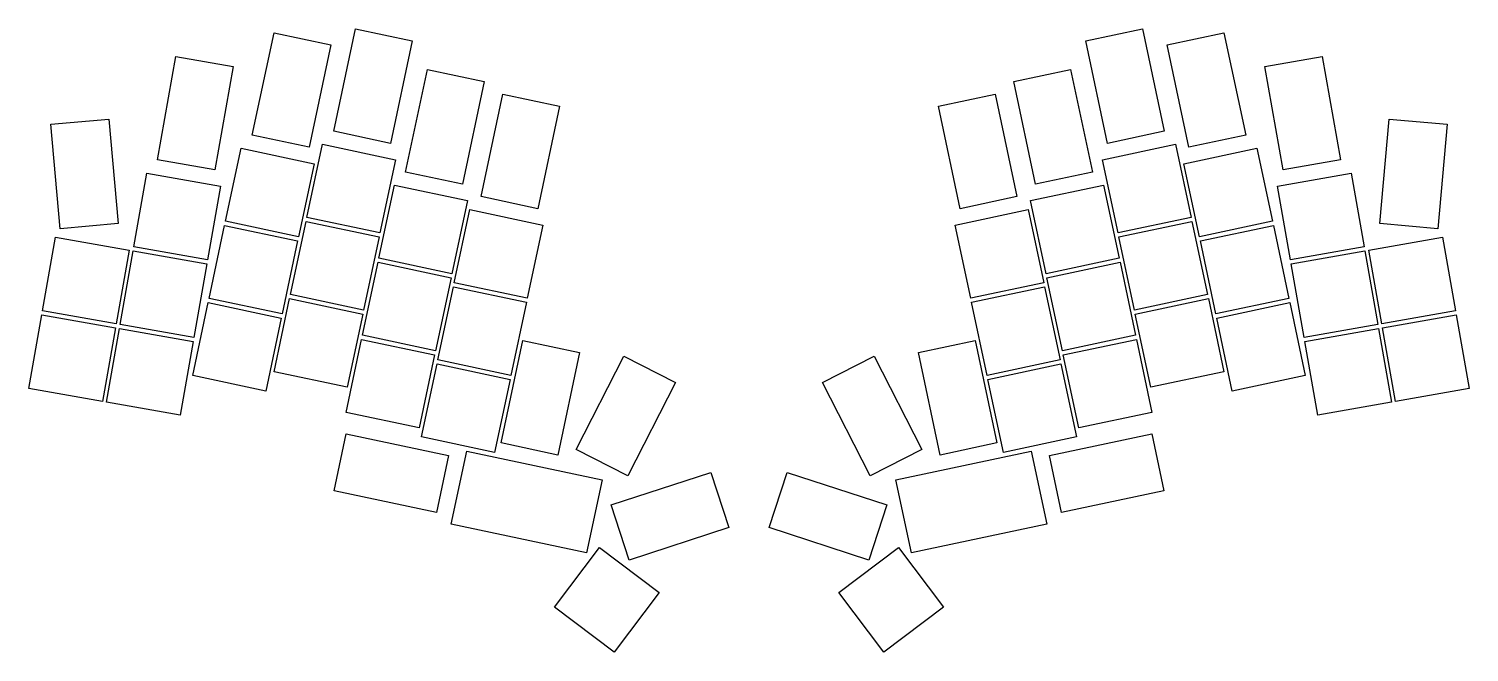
# Model space of a CAD drawing. Header units: millimetres. Extents: x -7 to 340, y -52 to 98.
import ezdxf

# ---------------------------------------------------------------- set-up
doc = ezdxf.new("R2010")
doc.units = ezdxf.units.MM

msp = doc.modelspace()

# ---------------------------------------------------------------- linework, layer by layer
for p, q in [((66.34, 73.39), (71.59, 98.09)), ((71.59, 98.09), (85.28, 95.17)), ((247.55, 95.17), (261.25, 98.09)), ((261.25, 98.09), (266.5, 73.39)), ((46.72, 72.45), (51.97, 97.14)), ((51.97, 97.14), (65.66, 94.23)), ((65.66, 94.23), (60.41, 69.54)), ((85.28, 95.17), (80.04, 70.48)), ((252.8, 70.48), (247.55, 95.17)), ((267.18, 94.23), (280.87, 97.14)), ((272.43, 69.54), (267.18, 94.23)), ((280.87, 97.14), (286.12, 72.45)), ((23.92, 66.53), (28.3, 91.4)), ((28.3, 91.4), (42.09, 88.97)), ((290.75, 88.97), (304.54, 91.4)), ((304.54, 91.4), (308.92, 66.53)), ((42.09, 88.97), (37.7, 64.1)), ((83.68, 63.57), (88.93, 88.27)), ((88.93, 88.27), (102.62, 85.36)), ((230.22, 85.36), (243.91, 88.27)), ((243.91, 88.27), (249.16, 63.57)), ((295.13, 64.1), (290.75, 88.97)), ((102.62, 85.36), (97.37, 60.66)), ((235.47, 60.66), (230.22, 85.36)), ((101.85, 57.66), (107.1, 82.36)), ((107.1, 82.36), (120.79, 79.45)), ((212.05, 79.45), (225.74, 82.36)), ((225.74, 82.36), (230.99, 57.66)), ((120.79, 79.45), (115.54, 54.75)), ((217.3, 54.75), (212.05, 79.45)), ((-1.78, 75.08), (12.17, 76.3)), ((0.42, 49.93), (-1.78, 75.08)), ((12.17, 76.3), (14.37, 51.15)), ((80.04, 70.48), (66.34, 73.39)), ((266.5, 73.39), (252.8, 70.48)), ((318.47, 51.15), (320.67, 76.3)), ((320.67, 76.3), (334.62, 75.08)), ((334.62, 75.08), (332.42, 49.93)), ((60.41, 69.54), (46.72, 72.45)), ((59.89, 52.65), (63.63, 70.26)), ((63.63, 70.26), (81.24, 66.51)), ((251.6, 66.51), (269.21, 70.26)), ((269.21, 70.26), (272.95, 52.65)), ((286.12, 72.45), (272.43, 69.54)), ((37.7, 64.1), (23.92, 66.53)), ((40.26, 51.71), (44.01, 69.32)), ((44.01, 69.32), (61.61, 65.57)), ((81.24, 66.51), (77.5, 48.91)), ((255.34, 48.91), (251.6, 66.51)), ((271.22, 65.57), (288.83, 69.32)), ((288.83, 69.32), (292.57, 51.71)), ((308.92, 66.53), (295.13, 64.1)), ((18.19, 45.58), (21.32, 63.31)), ((21.32, 63.31), (39.04, 60.18)), ((61.61, 65.57), (57.87, 47.97)), ((97.37, 60.66), (83.68, 63.57)), ((249.16, 63.57), (235.47, 60.66)), ((274.97, 47.97), (271.22, 65.57)), ((293.79, 60.18), (311.52, 63.31)), ((311.52, 63.31), (314.65, 45.58)), ((39.04, 60.18), (35.92, 42.46)), ((77.23, 42.83), (80.97, 60.44)), ((80.97, 60.44), (98.58, 56.7)), ((234.26, 56.7), (251.87, 60.44)), ((251.87, 60.44), (255.61, 42.83)), ((296.92, 42.46), (293.79, 60.18)), ((98.58, 56.7), (94.83, 39.09)), ((115.54, 54.75), (101.85, 57.66)), ((230.99, 57.66), (217.3, 54.75)), ((238.01, 39.09), (234.26, 56.7)), ((77.5, 48.91), (59.89, 52.65)), ((95.4, 36.92), (99.14, 54.53)), ((99.14, 54.53), (116.74, 50.79)), ((216.09, 50.79), (233.7, 54.53)), ((233.7, 54.53), (237.44, 36.92)), ((272.95, 52.65), (255.34, 48.91)), ((14.37, 51.15), (0.42, 49.93)), ((36.31, 33.13), (40.06, 50.73)), ((40.06, 50.73), (57.66, 46.99)), ((57.87, 47.97), (40.26, 51.71)), ((55.94, 34.07), (59.68, 51.67)), ((59.68, 51.67), (77.29, 47.93)), ((116.74, 50.79), (113, 33.18)), ((219.84, 33.18), (216.09, 50.79)), ((255.55, 47.93), (273.16, 51.67)), ((273.16, 51.67), (276.9, 34.07)), ((292.57, 51.71), (274.97, 47.97)), ((275.18, 46.99), (292.78, 50.73)), ((292.78, 50.73), (296.52, 33.13)), ((332.42, 49.93), (318.47, 51.15)), ((-3.83, 30.12), (-0.7, 47.85)), ((-0.7, 47.85), (17.02, 44.72)), ((35.92, 42.46), (18.19, 45.58)), ((57.66, 46.99), (53.92, 29.38)), ((77.29, 47.93), (73.55, 30.32)), ((259.29, 30.32), (255.55, 47.93)), ((278.92, 29.38), (275.18, 46.99)), ((314.65, 45.58), (296.92, 42.46)), ((315.81, 44.72), (333.54, 47.85)), ((333.54, 47.85), (336.67, 30.12)), ((17.02, 44.72), (13.9, 27)), ((14.89, 26.87), (18.02, 44.6)), ((18.02, 44.6), (35.74, 41.47)), ((73.28, 24.25), (77.02, 41.85)), ((77.02, 41.85), (94.62, 38.11)), ((94.83, 39.09), (77.23, 42.83)), ((255.61, 42.83), (238.01, 39.09)), ((238.21, 38.11), (255.82, 41.85)), ((255.82, 41.85), (259.56, 24.25)), ((297.09, 41.47), (314.82, 44.6)), ((314.82, 44.6), (317.95, 26.87)), ((318.94, 27), (315.81, 44.72)), ((35.74, 41.47), (32.62, 23.75)), ((300.22, 23.75), (297.09, 41.47)), ((94.62, 38.11), (90.88, 20.5)), ((91.44, 18.34), (95.19, 35.95)), ((95.19, 35.95), (112.79, 32.2)), ((113, 33.18), (95.4, 36.92)), ((237.44, 36.92), (219.84, 33.18)), ((220.04, 32.2), (237.65, 35.95)), ((237.65, 35.95), (241.39, 18.34)), ((241.96, 20.5), (238.21, 38.11)), ((32.36, 14.54), (36.11, 32.15)), ((36.11, 32.15), (53.71, 28.4)), ((53.92, 29.38), (36.31, 33.13)), ((51.99, 15.48), (55.73, 33.09)), ((55.73, 33.09), (73.34, 29.34)), ((73.55, 30.32), (55.94, 34.07)), ((112.79, 32.2), (109.05, 14.6)), ((223.79, 14.6), (220.04, 32.2)), ((276.9, 34.07), (259.29, 30.32)), ((259.5, 29.34), (277.11, 33.09)), ((277.11, 33.09), (280.85, 15.48)), ((296.52, 33.13), (278.92, 29.38)), ((279.13, 28.4), (296.73, 32.15)), ((296.73, 32.15), (300.47, 14.54)), ((-7.13, 11.41), (-4, 29.14)), ((-4, 29.14), (13.73, 26.01)), ((13.9, 27), (-3.83, 30.12)), ((53.71, 28.4), (49.97, 10.8)), ((73.34, 29.34), (69.59, 11.74)), ((263.24, 11.74), (259.5, 29.34)), ((282.87, 10.8), (279.13, 28.4)), ((336.67, 30.12), (318.94, 27)), ((319.11, 26.01), (336.84, 29.14)), ((336.84, 29.14), (339.97, 11.41)), ((13.73, 26.01), (10.6, 8.29)), ((11.59, 8.16), (14.72, 25.89)), ((14.72, 25.89), (32.45, 22.76)), ((32.62, 23.75), (14.89, 26.87)), ((317.95, 26.87), (300.22, 23.75)), ((300.39, 22.76), (318.12, 25.89)), ((318.12, 25.89), (321.25, 8.16)), ((322.24, 8.29), (319.11, 26.01)), ((32.45, 22.76), (29.32, 5.04)), ((69.33, 5.66), (73.07, 23.27)), ((73.07, 23.27), (90.67, 19.53)), ((90.88, 20.5), (73.28, 24.25)), ((106.66, -1.69), (111.91, 23.01)), ((111.91, 23.01), (125.61, 20.1)), ((207.23, 20.1), (220.93, 23.01)), ((220.93, 23.01), (226.17, -1.69)), ((259.56, 24.25), (241.96, 20.5)), ((242.16, 19.53), (259.77, 23.27)), ((259.77, 23.27), (263.51, 5.66)), ((303.52, 5.04), (300.39, 22.76)), ((90.67, 19.53), (86.93, 1.92)), ((87.49, -0.25), (91.24, 17.36)), ((91.24, 17.36), (108.84, 13.62)), ((109.05, 14.6), (91.44, 18.34)), ((125.61, 20.1), (120.36, -4.6)), ((124.76, -3.24), (136.22, 19.26)), ((136.22, 19.26), (148.69, 12.9)), ((184.14, 12.9), (196.62, 19.26)), ((196.62, 19.26), (208.08, -3.24)), ((212.48, -4.6), (207.23, 20.1)), ((241.39, 18.34), (223.79, 14.6)), ((223.99, 13.62), (241.6, 17.36)), ((241.6, 17.36), (245.34, -0.25)), ((245.91, 1.92), (242.16, 19.53)), ((49.97, 10.8), (32.36, 14.54)), ((69.59, 11.74), (51.99, 15.48)), ((280.85, 15.48), (263.24, 11.74)), ((300.47, 14.54), (282.87, 10.8)), ((10.6, 8.29), (-7.13, 11.41)), ((108.84, 13.62), (105.1, -3.99)), ((148.69, 12.9), (137.23, -9.6)), ((195.61, -9.6), (184.14, 12.9)), ((227.74, -3.99), (223.99, 13.62)), ((339.97, 11.41), (322.24, 8.29)), ((29.32, 5.04), (11.59, 8.16)), ((321.25, 8.16), (303.52, 5.04)), ((86.93, 1.92), (69.33, 5.66)), ((263.51, 5.66), (245.91, 1.92)), ((66.43, -13.2), (69.34, 0.5)), ((69.34, 0.5), (94.04, -4.75)), ((238.8, -4.75), (263.5, 0.5)), ((263.5, 0.5), (266.41, -13.2)), ((105.1, -3.99), (87.49, -0.25)), ((120.36, -4.6), (106.66, -1.69)), ((137.23, -9.6), (124.76, -3.24)), ((208.08, -3.24), (195.61, -9.6)), ((226.17, -1.69), (212.48, -4.6)), ((245.34, -0.25), (227.74, -3.99)), ((94.04, -4.75), (91.13, -18.45)), ((94.67, -21.25), (98.41, -3.64)), ((98.41, -3.64), (131.02, -10.57)), ((201.82, -10.57), (234.43, -3.64)), ((234.43, -3.64), (238.17, -21.25)), ((241.71, -18.45), (238.8, -4.75)), ((133.2, -16.57), (157.21, -8.77)), ((157.21, -8.77), (161.54, -22.08)), ((171.3, -22.08), (175.63, -8.77)), ((175.63, -8.77), (199.64, -16.57)), ((91.13, -18.45), (66.43, -13.2)), ((131.02, -10.57), (127.28, -28.18)), ((205.56, -28.18), (201.82, -10.57)), ((266.41, -13.2), (241.71, -18.45)), ((137.53, -29.89), (133.2, -16.57)), ((199.64, -16.57), (195.31, -29.89)), ((127.28, -28.18), (94.67, -21.25)), ((161.54, -22.08), (137.53, -29.89)), ((195.31, -29.89), (171.3, -22.08)), ((238.17, -21.25), (205.56, -28.18)), ((119.57, -41.26), (130.4, -26.89)), ((130.4, -26.89), (144.78, -37.72)), ((188.06, -37.72), (202.44, -26.89)), ((202.44, -26.89), (213.27, -41.26)), ((144.78, -37.72), (133.94, -52.1)), ((198.89, -52.1), (188.06, -37.72)), ((133.94, -52.1), (119.57, -41.26)), ((213.27, -41.26), (198.89, -52.1))]:
    msp.add_line(p, q)

doc.saveas('drawing.dxf')
